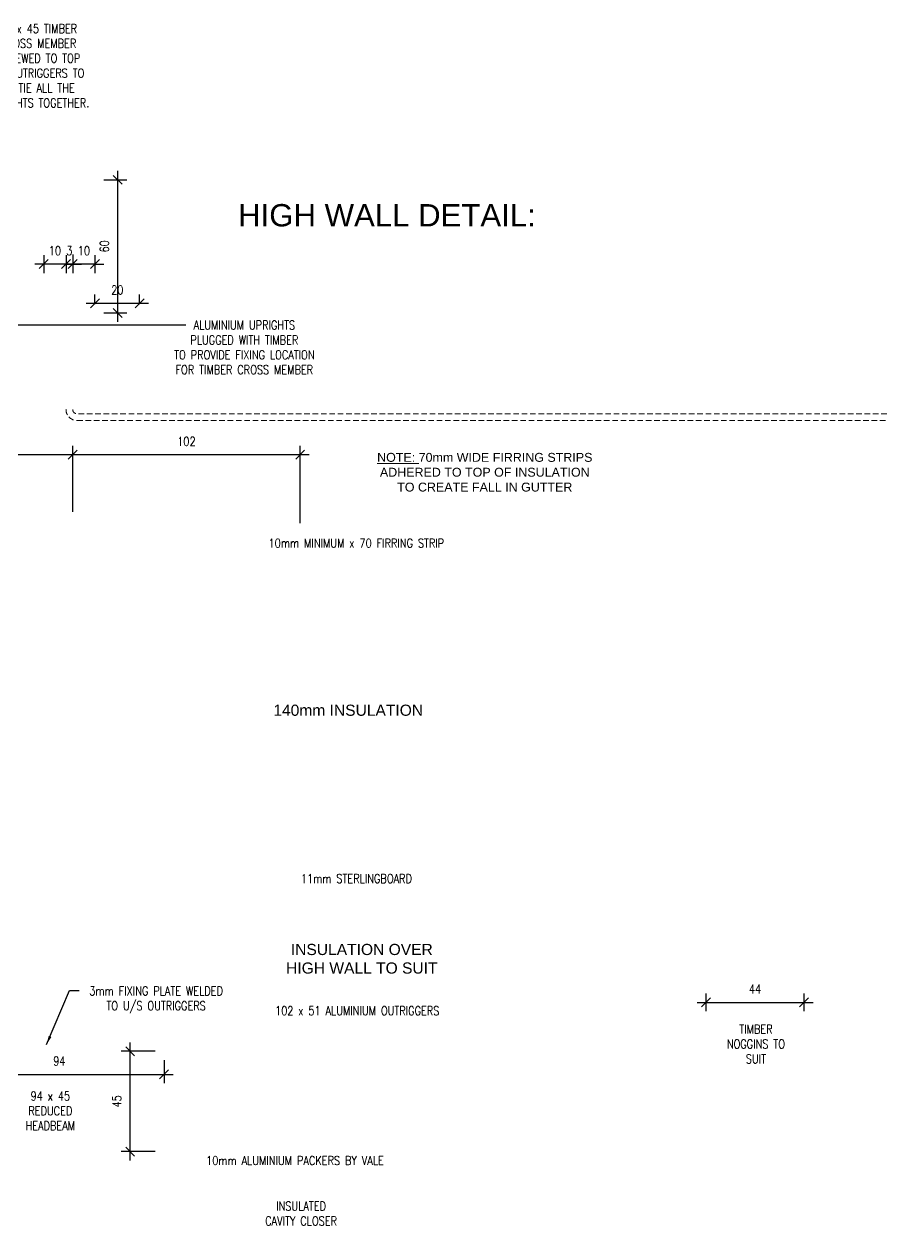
# Model space of a CAD drawing. Header units: millimetres. Extents: x -38686 to 870903, y -23218 to 232707.
# Drawn here: x 727475 to 727862, y 231371 to 231912 of the extents above; entities that cross this region are included whole.
import ezdxf

# ---------------------------------------------------------------- set-up
doc = ezdxf.new("R2010")
doc.units = ezdxf.units.MM
doc.header["$LTSCALE"] = 10
doc.header["$PDMODE"] = 35
doc.header["$PDSIZE"] = 50
doc.linetypes.add('HIDDEN', pattern=[0.375, 0.25, -0.125])
doc.layers.add('44 - Detail Text', color=7, linetype='Continuous')
doc.styles.add('1-2', font='romans.shx', dxfattribs={"width": 0.8, "height": 4})
doc.styles.add('1-20', font='romans.shx', dxfattribs={"width": 0.8, "height": 35})
doc.dimstyles.new('1-2', dxfattribs={"dimtxt": 4, "dimasz": 4, "dimexe": 4, "dimexo": 4, "dimgap": 4, "dimtad": 1, "dimdec": 0, "dimzin": 0, "dimdsep": 46, "dimtxsty": '1-2', "dimblk": 'OBLIQUE', "dimcen": 4, "dimdle": 4, "dimclrd": 251, "dimclre": 251, "dimclrt": 251, "dimadec": 0, "dimazin": 0, "dimtfac": 1, "dimtdec": 0, "dimtix": 1, "dimtmove": 1, "dimatfit": 3, "dimfxl": 1, "dimtolj": 1, "dimtzin": 0, "dimlwd": 25, "dimarcsym": 0})

# ---------------------------------------------------------------- blocks, each defined once
blk = doc.blocks.new('_Oblique')
at = {"color": 0, "linetype": 'ByBlock', "lineweight": -2}
blk.add_line((-0.5, -0.5), (0.5, 0.5), dxfattribs=at)
blk = doc.blocks.new('*D2037')
at = {"layer": '44 - Detail Text', "color": 251, "lineweight": -2, "transparency": 16777216}
for p, q in [((727496.44, 231693.42), (727496.44, 231723.05)), ((727598.44, 231688.42), (727598.44, 231723.05))]:
    blk.add_line(p, q, dxfattribs=at)
at = {"layer": '44 - Detail Text', "color": 251, "lineweight": 25, "transparency": 16777216}
blk.add_line((727602.44, 231719.05), (727492.44, 231719.05), dxfattribs=at)
at = {"layer": 'Defpoints', "color": 0, "transparency": 16777216}
for p in [(727496.44, 231719.05), (727496.44, 231689.42), (727598.44, 231684.42)]:
    blk.add_point(p, dxfattribs=at)
at = {"layer": '44 - Detail Text', "color": 251, "lineweight": 25, "transparency": 16777216, "xscale": 4, "yscale": 4, "zscale": 4, "rotation": 180}
blk.add_blockref('_Oblique', (727496.44, 231719.05), dxfattribs=at)
at = {"layer": '44 - Detail Text', "color": 251, "lineweight": 25, "transparency": 16777216, "xscale": 4, "yscale": 4, "zscale": 4}
blk.add_blockref('_Oblique', (727598.44, 231719.05), dxfattribs=at)
at = {"layer": '44 - Detail Text', "color": 251, "lineweight": 9, "transparency": 16777216, "insert": (727547.44, 231725.05), "char_height": 4, "attachment_point": 5, "style": '1-2'}
blk.add_mtext('\\A1;102', dxfattribs=at)
blk = doc.blocks.new('*D2038')
at = {"layer": '44 - Detail Text', "color": 251, "lineweight": -2, "transparency": 16777216}
for p, q in [((727496.44, 231693.42), (727496.44, 231723.05)), ((727333.44, 231715.05), (727333.44, 231715.05))]:
    blk.add_line(p, q, dxfattribs=at)
at = {"layer": '44 - Detail Text', "color": 251, "lineweight": 25, "transparency": 16777216}
blk.add_line((727500.44, 231719.05), (727329.44, 231719.05), dxfattribs=at)
at = {"layer": 'Defpoints', "color": 0, "transparency": 16777216}
for p in [(727333.44, 231719.05), (727333.44, 231719.05), (727496.44, 231689.42)]:
    blk.add_point(p, dxfattribs=at)
at = {"layer": '44 - Detail Text', "color": 251, "lineweight": 25, "transparency": 16777216, "xscale": 4, "yscale": 4, "zscale": 4, "rotation": 180}
blk.add_blockref('_Oblique', (727333.44, 231719.05), dxfattribs=at)
at = {"layer": '44 - Detail Text', "color": 251, "lineweight": 25, "transparency": 16777216, "xscale": 4, "yscale": 4, "zscale": 4}
blk.add_blockref('_Oblique', (727496.44, 231719.05), dxfattribs=at)
at = {"layer": '44 - Detail Text', "color": 251, "lineweight": 9, "transparency": 16777216, "insert": (727414.94, 231725.05), "char_height": 4, "attachment_point": 5, "style": '1-2'}
blk.add_mtext('\\A1;163', dxfattribs=at)
blk = doc.blocks.new('*D2065')
at = {"layer": '44 - Detail Text', "color": 251, "lineweight": -2, "transparency": 16777216}
for p, q in [((727443.44, 231447.42), (727443.44, 231437.08)), ((727537.44, 231447.42), (727537.44, 231437.08))]:
    blk.add_line(p, q, dxfattribs=at)
at = {"layer": '44 - Detail Text', "color": 251, "lineweight": 25, "transparency": 16777216}
blk.add_line((727439.44, 231441.08), (727541.44, 231441.08), dxfattribs=at)
at = {"layer": 'Defpoints', "color": 0, "transparency": 16777216}
for p in [(727443.44, 231451.42), (727537.44, 231451.42), (727537.44, 231441.08)]:
    blk.add_point(p, dxfattribs=at)
at = {"layer": '44 - Detail Text', "color": 251, "lineweight": 25, "transparency": 16777216, "xscale": 4, "yscale": 4, "zscale": 4, "rotation": 180}
blk.add_blockref('_Oblique', (727443.44, 231441.08), dxfattribs=at)
at = {"layer": '44 - Detail Text', "color": 251, "lineweight": 25, "transparency": 16777216, "xscale": 4, "yscale": 4, "zscale": 4}
blk.add_blockref('_Oblique', (727537.44, 231441.08), dxfattribs=at)
at = {"layer": '44 - Detail Text', "color": 251, "lineweight": 9, "transparency": 16777216, "insert": (727490.44, 231447.08), "char_height": 4, "attachment_point": 5, "style": '1-2'}
blk.add_mtext('\\A1;94', dxfattribs=at)
blk = doc.blocks.new('*D2066')
at = {"layer": '44 - Detail Text', "color": 251, "lineweight": 25, "transparency": 16777216}
blk.add_line((727516.65, 231778.67), (727516.65, 231846.42), dxfattribs=at)
at = {"layer": '44 - Detail Text', "color": 251, "lineweight": -2, "transparency": 16777216}
for p, q in [((727510.44, 231842.42), (727520.65, 231842.42)), ((727510.44, 231782.67), (727520.65, 231782.67))]:
    blk.add_line(p, q, dxfattribs=at)
at = {"layer": 'Defpoints', "color": 0, "transparency": 16777216}
for p in [(727506.44, 231842.42), (727516.65, 231842.42), (727506.44, 231782.67)]:
    blk.add_point(p, dxfattribs=at)
at = {"layer": '44 - Detail Text', "color": 251, "lineweight": 25, "transparency": 16777216, "xscale": 4, "yscale": 4, "zscale": 4}
for p, rotation in [((727516.65, 231842.42), 90), ((727516.65, 231782.67), 270)]:
    blk.add_blockref('_Oblique', p, dxfattribs=dict(at, rotation=rotation))
at = {"layer": '44 - Detail Text', "color": 251, "lineweight": 9, "transparency": 16777216, "insert": (727510.65, 231812.54), "char_height": 4, "attachment_point": 5, "rotation": 90, "style": '1-2'}
blk.add_mtext('\\A1;60', dxfattribs=at)
blk = doc.blocks.new('*D2067')
at = {"layer": '44 - Detail Text', "color": 251, "lineweight": -2, "transparency": 16777216}
for p, q in [((727506.44, 231786.67), (727506.44, 231791)), ((727526.44, 231786.67), (727526.44, 231791))]:
    blk.add_line(p, q, dxfattribs=at)
at = {"layer": '44 - Detail Text', "color": 251, "lineweight": 25, "transparency": 16777216}
blk.add_line((727530.44, 231787), (727502.44, 231787), dxfattribs=at)
at = {"layer": 'Defpoints', "color": 0, "transparency": 16777216}
for p in [(727506.44, 231787), (727506.44, 231782.67), (727526.44, 231782.67)]:
    blk.add_point(p, dxfattribs=at)
at = {"layer": '44 - Detail Text', "color": 251, "lineweight": 25, "transparency": 16777216, "xscale": 4, "yscale": 4, "zscale": 4, "rotation": 180}
blk.add_blockref('_Oblique', (727506.44, 231787), dxfattribs=at)
at = {"layer": '44 - Detail Text', "color": 251, "lineweight": 25, "transparency": 16777216, "xscale": 4, "yscale": 4, "zscale": 4}
blk.add_blockref('_Oblique', (727526.44, 231787), dxfattribs=at)
at = {"layer": '44 - Detail Text', "color": 251, "lineweight": 9, "transparency": 16777216, "insert": (727516.44, 231793), "char_height": 4, "attachment_point": 5, "style": '1-2'}
blk.add_mtext('\\A1;20', dxfattribs=at)
blk = doc.blocks.new('*D2068')
at = {"layer": '44 - Detail Text', "color": 251, "lineweight": -2, "transparency": 16777216}
for p, q in [((727496.44, 231808.92), (727496.44, 231800.6)), ((727506.44, 231808.54), (727506.44, 231800.6))]:
    blk.add_line(p, q, dxfattribs=at)
at = {"layer": '44 - Detail Text', "color": 251, "lineweight": 25, "transparency": 16777216}
for p, q in [((727496.44, 231804.6), (727492.44, 231804.6)), ((727506.44, 231804.6), (727496.44, 231804.6)), ((727506.44, 231804.6), (727510.44, 231804.6))]:
    blk.add_line(p, q, dxfattribs=at)
at = {"layer": 'Defpoints', "color": 0, "transparency": 16777216}
for p in [(727496.44, 231812.92), (727506.44, 231812.54), (727496.44, 231804.6)]:
    blk.add_point(p, dxfattribs=at)
at = {"layer": '44 - Detail Text', "color": 251, "lineweight": 25, "transparency": 16777216, "xscale": 4, "yscale": 4, "zscale": 4}
blk.add_blockref('_Oblique', (727496.44, 231804.6), dxfattribs=at)
at = {"layer": '44 - Detail Text', "color": 251, "lineweight": 25, "transparency": 16777216, "xscale": 4, "yscale": 4, "zscale": 4, "rotation": 180}
blk.add_blockref('_Oblique', (727506.44, 231804.6), dxfattribs=at)
at = {"layer": '44 - Detail Text', "color": 251, "lineweight": 9, "transparency": 16777216, "insert": (727501.44, 231810.6), "char_height": 4, "attachment_point": 5, "style": '1-2'}
blk.add_mtext('\\A1;10', dxfattribs=at)
blk = doc.blocks.new('*D1887')
at = {"layer": '44 - Detail Text', "color": 251, "lineweight": 25, "transparency": 16777216}
for p, q in [((727493.44, 231804.6), (727489.44, 231804.6)), ((727496.44, 231804.6), (727493.44, 231804.6)), ((727496.44, 231804.6), (727500.44, 231804.6))]:
    blk.add_line(p, q, dxfattribs=at)
at = {"layer": 'Defpoints', "color": 0, "transparency": 16777216}
for p in [(727493.44, 231804.6), (727493.44, 231804.6), (727496.44, 231804.6)]:
    blk.add_point(p, dxfattribs=at)
at = {"layer": '44 - Detail Text', "color": 251, "lineweight": 25, "transparency": 16777216, "xscale": 4, "yscale": 4, "zscale": 4}
blk.add_blockref('_Oblique', (727493.44, 231804.6), dxfattribs=at)
at = {"layer": '44 - Detail Text', "color": 251, "lineweight": 25, "transparency": 16777216, "xscale": 4, "yscale": 4, "zscale": 4, "rotation": 180}
blk.add_blockref('_Oblique', (727496.44, 231804.6), dxfattribs=at)
at = {"layer": '44 - Detail Text', "color": 251, "lineweight": 9, "transparency": 16777216, "insert": (727494.94, 231810.6), "char_height": 4, "attachment_point": 5, "style": '1-2'}
blk.add_mtext('\\A1;3', dxfattribs=at)
blk = doc.blocks.new('*D1888')
at = {"layer": '44 - Detail Text', "color": 251, "lineweight": -2, "transparency": 16777216}
for p, q in [((727483.44, 231808.57), (727483.44, 231800.6)), ((727493.44, 231808.57), (727493.44, 231800.6))]:
    blk.add_line(p, q, dxfattribs=at)
at = {"layer": '44 - Detail Text', "color": 251, "lineweight": 25, "transparency": 16777216}
for p, q in [((727483.44, 231804.6), (727479.44, 231804.6)), ((727493.44, 231804.6), (727483.44, 231804.6)), ((727493.44, 231804.6), (727497.44, 231804.6))]:
    blk.add_line(p, q, dxfattribs=at)
at = {"layer": 'Defpoints', "color": 0, "transparency": 16777216}
for p in [(727483.44, 231812.57), (727493.44, 231812.57), (727483.44, 231804.6)]:
    blk.add_point(p, dxfattribs=at)
at = {"layer": '44 - Detail Text', "color": 251, "lineweight": 25, "transparency": 16777216, "xscale": 4, "yscale": 4, "zscale": 4}
blk.add_blockref('_Oblique', (727483.44, 231804.6), dxfattribs=at)
at = {"layer": '44 - Detail Text', "color": 251, "lineweight": 25, "transparency": 16777216, "xscale": 4, "yscale": 4, "zscale": 4, "rotation": 180}
blk.add_blockref('_Oblique', (727493.44, 231804.6), dxfattribs=at)
at = {"layer": '44 - Detail Text', "color": 251, "lineweight": 9, "transparency": 16777216, "insert": (727488.44, 231810.6), "char_height": 4, "attachment_point": 5, "style": '1-2'}
blk.add_mtext('\\A1;10', dxfattribs=at)
blk = doc.blocks.new('*D2080')
at = {"layer": '44 - Detail Text', "color": 251, "lineweight": 25, "ltscale": 10, "transparency": 16777216}
blk.add_line((727522.22, 231402.42), (727522.22, 231455.42), dxfattribs=at)
at = {"layer": '44 - Detail Text', "color": 251, "lineweight": -2, "ltscale": 10, "transparency": 16777216}
for p, q in [((727533.44, 231451.42), (727518.22, 231451.42)), ((727533.44, 231406.42), (727518.22, 231406.42))]:
    blk.add_line(p, q, dxfattribs=at)
at = {"layer": 'Defpoints', "color": 0, "ltscale": 10, "transparency": 16777216}
for p in [(727522.22, 231451.42), (727537.44, 231451.42), (727537.44, 231406.42)]:
    blk.add_point(p, dxfattribs=at)
at = {"layer": '44 - Detail Text', "color": 251, "lineweight": 25, "ltscale": 10, "transparency": 16777216, "xscale": 4, "yscale": 4, "zscale": 4}
for p, rotation in [((727522.22, 231451.42), 90), ((727522.22, 231406.42), 270)]:
    blk.add_blockref('_Oblique', p, dxfattribs=dict(at, rotation=rotation))
at = {"layer": '44 - Detail Text', "color": 251, "lineweight": 9, "ltscale": 10, "transparency": 16777216, "insert": (727516.22, 231428.92), "char_height": 4, "attachment_point": 5, "rotation": 90, "style": '1-2'}
blk.add_mtext('\\A1;45', dxfattribs=at)
blk = doc.blocks.new('*D2082')
at = {"layer": '44 - Detail Text', "color": 251, "lineweight": -2, "transparency": 16777216}
for p, q in [((727780.44, 231469.42), (727780.44, 231477.38)), ((727824.44, 231469.42), (727824.44, 231477.38))]:
    blk.add_line(p, q, dxfattribs=at)
at = {"layer": '44 - Detail Text', "color": 251, "lineweight": 25, "transparency": 16777216}
blk.add_line((727776.44, 231473.38), (727828.44, 231473.38), dxfattribs=at)
at = {"layer": 'Defpoints', "color": 0, "transparency": 16777216}
for p in [(727824.44, 231473.38), (727780.44, 231465.42), (727824.44, 231465.42)]:
    blk.add_point(p, dxfattribs=at)
at = {"layer": '44 - Detail Text', "color": 251, "lineweight": 25, "transparency": 16777216, "xscale": 4, "yscale": 4, "zscale": 4, "rotation": 180}
blk.add_blockref('_Oblique', (727780.44, 231473.38), dxfattribs=at)
at = {"layer": '44 - Detail Text', "color": 251, "lineweight": 25, "transparency": 16777216, "xscale": 4, "yscale": 4, "zscale": 4}
blk.add_blockref('_Oblique', (727824.44, 231473.38), dxfattribs=at)
at = {"layer": '44 - Detail Text', "color": 251, "lineweight": 9, "transparency": 16777216, "insert": (727802.44, 231479.38), "char_height": 4, "attachment_point": 5, "style": '1-2'}
blk.add_mtext('\\A1;44', dxfattribs=at)

msp = doc.modelspace()

# ---------------------------------------------------------------- linework, layer by layer
at = {"layer": '44 - Detail Text', "color": 8, "linetype": 'HIDDEN', "lineweight": 9}
for points in [[(727493.436, 231739.417, 0.4142136), (727498.436, 231734.417), (727861.55, 231734.417)], [(727861.55, 231737.417), (727498.436, 231737.417, -0.4142136), (727496.436, 231739.417)]]:
    msp.add_lwpolyline(points, format="xyb", dxfattribs=at)

# ---------------------------------------------------------------- texts
at = {"layer": '44 - Detail Text', "color": 8, "lineweight": 9, "attachment_point": 5}
for s, insert, char_height, style in [('25 x 45 TIMBER\\PCROSS MEMBER\\PSCREWED TO TOP\\POF OUTRIGGERS TO\\PTO TIE ALL THE\\PUPRIGHTS TOGETHER.', (727481.035, 231893.604), 4, '1-2'), ('\\A1;{\\fArial|b0|i0|c0|p34;\\W1;HIGH WALL DETAIL:}', (727637.373, 231826.457), 10, '1-20'), ('ALUMINIUM UPRIGHTS\\PPLUGGED WITH TIMBER\\PTO PROVIDE FIXING LOCATION\\PFOR TIMBER CROSS MEMBER', (727573.431, 231767.228), 4, '1-2'), ('{\\fArial|b0|i0|c0|p34;\\W1;\\L\\C3;NOTE:\\l 70mm WIDE FIRRING STRIPS\\PADHERED TO TOP OF INSULATION\\PTO CREATE FALL IN GUTTER}', (727681.238, 231711.199), 4, '1-2'), ('10mm MINIMUM x 70 FIRRING STRIP', (727623.664, 231679.417), 4, '1-2'), ('{\\fArial|b0|i0|c0|p34;\\W1;\\C3;140mm INSULATION}', (727619.993, 231604.417), 5, '1-2'), ('11mm STERLINGBOARD', (727623.678, 231528.917), 4, '1-2'), ('3mm FIXING PLATE WELDED\\PTO U/S OUTRIGGERS', (727533.864, 231474.527), 4, '1-2')]:
    msp.add_mtext(s, dxfattribs=dict(at, insert=insert, char_height=char_height, style=style))
at = {"layer": '44 - Detail Text', "color": 8, "lineweight": 9, "attachment_point": 5, "style": '1-2'}
for s, insert, char_height, width in [('{\\fArial|b0|i0|c0|p34;\\W1;\\C3;INSULATION OVER HIGH WALL TO SUIT}', (727626.094, 231492.909), 5, 72.35478), ('102 x 51 ALUMINIUM OUTRIGGERS', (727624.026, 231469.622), 4, 72.22341), ('TIMBER NOGGINS TO SUIT', (727802.813, 231454.687), 4, 31.74865), ('94 x 45\\PREDUCED HEADBEAM', (727486.41, 231424.71), 4, 24.7374)]:
    msp.add_mtext(s, dxfattribs=dict(at, insert=insert, char_height=char_height, width=width))
at = {"layer": '44 - Detail Text', "color": 8, "lineweight": 9, "insert": (727596.114, 231402.417), "char_height": 4, "attachment_point": 5, "style": '1-2', "bg_fill": 3, "box_fill_scale": 1, "bg_fill_color": 256, "bg_fill_transparency": 0}
msp.add_mtext('10mm ALUMINIUM PACKERS BY VALE', dxfattribs=at)
at = {"layer": '44 - Detail Text', "color": 8, "lineweight": 9, "insert": (727598.861, 231378.635), "char_height": 4, "attachment_point": 5, "style": '1-2', "bg_fill": 2}
msp.add_mtext('\\A1;INSULATED\\PCAVITY CLOSER', dxfattribs=at)

# ---------------------------------------------------------------- dimensions: what is measured, and where the dimension line sits
at = {"layer": '44 - Detail Text', "color": 8, "lineweight": 9}
dim = msp.add_linear_dim(base=(727516.65, 231842.417), p1=(727506.436, 231782.667), p2=(727506.436, 231842.417), angle=90, dimstyle='1-2', dxfattribs=at)
dim.commit()
dim.dimension.update_dxf_attribs({"geometry": '*D2066', "text_midpoint": (727510.65, 231812.542)})
for base, p1, p2, picture, middle in [((727483.436, 231804.603), (727493.436, 231812.572), (727483.436, 231812.572), '*D1888', (727488.436, 231810.603)), ((727493.436, 231804.603), (727496.436, 231804.603), (727493.436, 231804.603), '*D1887', (727494.936, 231810.603)), ((727496.436, 231804.603), (727506.436, 231812.542), (727496.436, 231812.921), '*D2068', (727501.436, 231810.603)), ((727506.436, 231787.001), (727526.436, 231782.667), (727506.436, 231782.667), '*D2067', (727516.436, 231793.001)), ((727333.436, 231719.05), (727496.436, 231689.417), (727333.436, 231719.05), '*D2038', (727414.936, 231725.05)), ((727496.436, 231719.05), (727598.436, 231684.417), (727496.436, 231689.417), '*D2037', (727547.436, 231725.05)), ((727824.436, 231473.379), (727780.436, 231465.417), (727824.436, 231465.417), '*D2082', (727802.436, 231479.379)), ((727537.436, 231441.077), (727443.436, 231451.417), (727537.436, 231451.417), '*D2065', (727490.436, 231447.077))]:
    dim = msp.add_linear_dim(base=base, p1=p1, p2=p2, dimstyle='1-2', dxfattribs=at)
    dim.commit()
    dim.dimension.update_dxf_attribs({"geometry": picture, "text_midpoint": middle})
at = {"layer": '44 - Detail Text', "color": 8, "lineweight": 9, "ltscale": 10}
dim = msp.add_linear_dim(base=(727522.22, 231451.417), p1=(727537.436, 231406.417), p2=(727537.436, 231451.417), angle=90, dimstyle='1-2', dxfattribs=at)
dim.commit()
dim.dimension.update_dxf_attribs({"geometry": '*D2080', "text_midpoint": (727516.22, 231428.917)})

# ---------------------------------------------------------------- leaders
at = {"layer": '44 - Detail Text', "color": 8, "lineweight": 9}
for points in [[(727448.979, 231777.347), (727547.225, 231777.347)], [(727484.722, 231454.417), (727494.949, 231478.667), (727499.276, 231478.667)]]:
    msp.add_leader(points, dimstyle='1-2', override={"dimgap": 4, "dimtad": 0}, dxfattribs=at)

doc.saveas('drawing.dxf')
